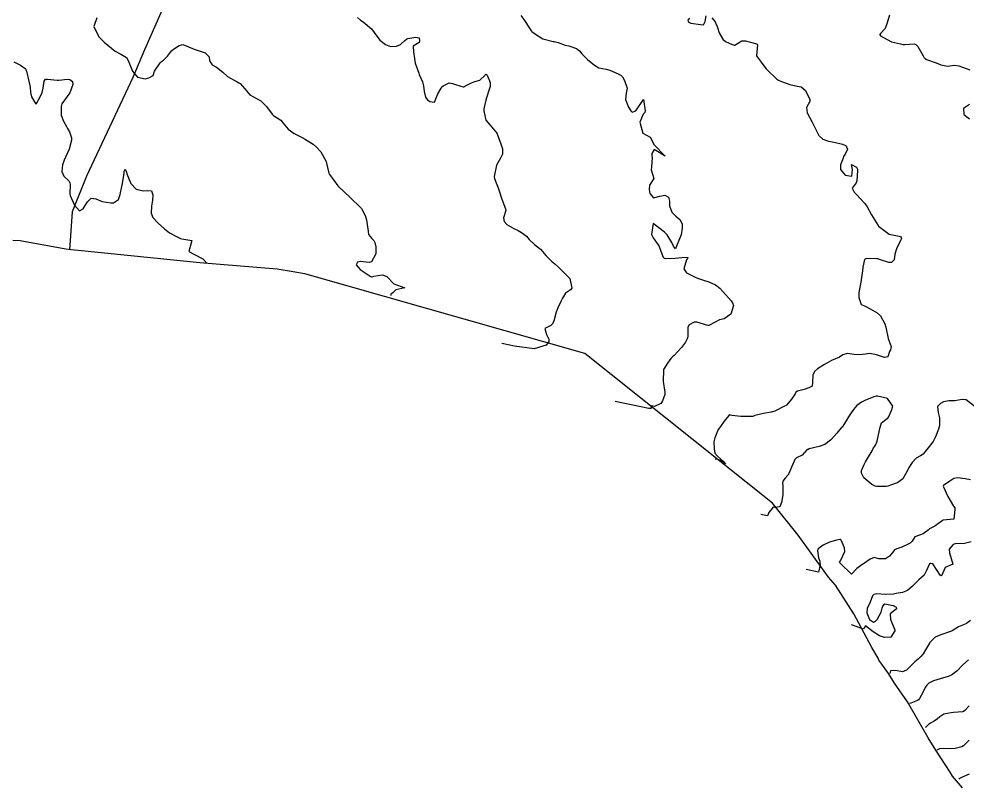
# Model space of a CAD drawing. Header units: metres. Extents: x 292545 to 299085, y 7450245 to 7463078.
# Drawn here: x 294840.7 to 295009.3, y 7462424.3 to 7462560.6 of the extents above; entities that cross this region are included whole.
import ezdxf

# ---------------------------------------------------------------- set-up
doc = ezdxf.new("R2010")
doc.units = ezdxf.units.M
for name, color, linetype in [('Area', 45, 'Continuous'), ('Curvas de Nivel 1m', 11, 'Continuous'), ('Curvas de Nivel 5m', 15, 'Continuous'), ('Hidrografia', 140, 'Continuous')]:
    doc.layers.add(name, color=color, linetype=linetype)

msp = doc.modelspace()

# ---------------------------------------------------------------- linework, layer by layer
at = {"layer": 'Area'}
msp.add_polyline3d([(295008.43, 7462423.87, 687.79), (295006.7, 7462425.95, 690.91), (295006.23, 7462426.65, 690.18), (295003.71, 7462430.57, 691.43), (295002.36, 7462432.75, 688.74), (294998.68, 7462439.16, 686.94), (294996.34, 7462442.49, 684.48), (294995.29, 7462444.2, 686.25), (294994.08, 7462445.84, 689.37), (294993.57, 7462446.56, 689.28), (294993.46, 7462446.94, 689.24), (294992.32, 7462448.8, 689.99), (294990.47, 7462452.24, 688.14), (294989.12, 7462454.81, 684.74), (294985.88, 7462459.9, 686.02), (294984.64, 7462461.34, 686.11), (294979.23, 7462468.83, 686.31), (294974.64, 7462474.5, 686.9), (294941.31, 7462501.15, 689.75), (294891.52, 7462515.32, 691.39), (294888.36, 7462515.83, 691.48), (294886.61, 7462516.13, 691.64), (294872.85, 7462517.24, 691.93), (294851.21, 7462519.48, 692.25), (294849.89, 7462519.58, 692.26), (294848.99, 7462519.71, 692.22), (294840.88, 7462521.2, 692.76), (294839.58, 7462521.25, 692.95)], dxfattribs=at)
at = {"layer": 'Curvas de Nivel 1m', "flags": 128}
for points, elevation in [([(294854.51, 7462560.83), (294854.04, 7462559.46), (294854.02, 7462559.3), (294854.89, 7462557.45), (294855.83, 7462556.53), (294857.15, 7462555.43), (294857.81, 7462554.92), (294858.79, 7462554.39), (294859.8, 7462553.77), (294860.05, 7462553.39), (294860.19, 7462552.98), (294860.85, 7462551.38), (294861.76, 7462550.3), (294863.14, 7462549.97), (294863.75, 7462550.15), (294864.52, 7462550.58), (294864.79, 7462551.33), (294865.79, 7462552.84), (294866.05, 7462553.06), (294866.38, 7462553.31), (294867.1, 7462554.01), (294867.81, 7462554.95), (294868.16, 7462555.29), (294869.17, 7462555.93), (294869.83, 7462556.09), (294871.81, 7462555.25), (294873.81, 7462554.65), (294874.5, 7462553.92), (294874.58, 7462553.22), (294875.04, 7462552.46), (294875.78, 7462552.06), (294876.92, 7462551.19), (294877.76, 7462550.42), (294879.47, 7462549.44), (294879.75, 7462549.31), (294879.99, 7462549.16), (294880.82, 7462548.23), (294881.72, 7462547.13), (294883.71, 7462546.11), (294884.7, 7462545.1), (294885.68, 7462543.69), (294885.99, 7462543.4), (294886.57, 7462543.08), (294887.25, 7462542.65), (294887.66, 7462542.11), (294888.54, 7462541.05), (294889.64, 7462540.28), (294891.25, 7462539.41), (294891.63, 7462539.2), (294891.95, 7462539.02), (294892.99, 7462538.37), (294893.61, 7462537.86), (294894.33, 7462536.98), (294895.29, 7462535.26), (294895.39, 7462534.97), (294895.57, 7462534.23), (294895.78, 7462533.19), (294895.9, 7462532.96), (294896.63, 7462532.04), (294897.38, 7462530.94), (294897.53, 7462530.77), (294899.5, 7462528.92), (294901.48, 7462527.03), (294901.55, 7462526.97), (294901.61, 7462526.9), (294902.26, 7462525.67), (294902.45, 7462524.89), (294902.68, 7462523.65), (294902.75, 7462522.88), (294902.84, 7462522.29), (294903.42, 7462521.6), (294903.79, 7462521.24), (294903.98, 7462520.87), (294904.16, 7462520.11), (294904.11, 7462518.87), (294903.37, 7462517.46), (294902.95, 7462517.3), (294901.37, 7462517.47), (294900.89, 7462517.38), (294900.65, 7462516.91), (294901.35, 7462516.09), (294903.12, 7462514.88), (294903.34, 7462514.76), (294903.47, 7462514.75), (294903.78, 7462514.87), (294905.35, 7462515.15), (294906.07, 7462514.84), (294907.32, 7462513.5), (294909.31, 7462512.8), (294907.68, 7462512.45), (294907.14, 7462511.91), (294906.83, 7462511.66), (294906.8, 7462511.46)], 691), ([(294929.89, 7462561.25), (294930.48, 7462560.55), (294931.56, 7462558.85), (294931.75, 7462558.54), (294931.86, 7462558.43), (294932.35, 7462558.04), (294933.84, 7462557.13), (294935.67, 7462556.66), (294935.84, 7462556.65), (294936.53, 7462556.48), (294937.83, 7462555.98), (294938.43, 7462555.86), (294939.82, 7462555.38), (294940.33, 7462554.95), (294940.78, 7462554.44), (294941.8, 7462553.41), (294942.99, 7462552.41), (294943.78, 7462551.97), (294945.09, 7462551.7), (294945.77, 7462551.55), (294947.24, 7462550.89), (294947.77, 7462550.57), (294947.98, 7462550.35), (294948.38, 7462549.72), (294948.8, 7462548.34), (294948.64, 7462547.43), (294948.52, 7462546.34), (294949.08, 7462544.96), (294949.45, 7462544.33), (294949.69, 7462544.08), (294950.39, 7462544.32), (294951.71, 7462546.3), (294952, 7462544.3), (294951.97, 7462544.01), (294951.69, 7462543.69), (294951.1, 7462542.31), (294951.64, 7462540.3), (294952.93, 7462539.59), (294953.62, 7462538.28), (294955.59, 7462536.26), (294953.61, 7462537.45), (294953.2, 7462536.69), (294953.23, 7462536.29), (294953.28, 7462535.97), (294953.15, 7462534.29), (294953.1, 7462533.82), (294953.55, 7462532.28), (294952.77, 7462531.06), (294952.72, 7462530.29), (294952.85, 7462529.62), (294953.51, 7462528.84), (294954.65, 7462529.13), (294955.51, 7462529.3), (294956.2, 7462528.94), (294956.35, 7462528.25), (294956.33, 7462527.42), (294956.75, 7462526.25), (294957.47, 7462525.55), (294958.2, 7462524.97), (294958.59, 7462524.22), (294958.62, 7462523.4), (294958.42, 7462522.23), (294958.13, 7462521.53), (294957.6, 7462520.24), (294957.4, 7462519.74), (294957.04, 7462520.24), (294956.76, 7462520.9), (294955.91, 7462522.26), (294955.44, 7462522.72), (294953.45, 7462524.28), (294953.18, 7462522.28), (294953.42, 7462521.7), (294954.43, 7462520.27), (294955.11, 7462518.54), (294955.22, 7462518.26), (294955.38, 7462518.1), (294955.61, 7462518.03), (294957.38, 7462518.07), (294958.54, 7462518.22), (294959.38, 7462518.27), (294959.59, 7462518.21), (294959.57, 7462518.02), (294959.38, 7462517.78), (294958.9, 7462516.22), (294959.35, 7462515.46), (294960.79, 7462514.75), (294961.34, 7462514.56), (294962.4, 7462514.18), (294963.33, 7462513.86), (294964.53, 7462513.36), (294965.32, 7462512.74), (294965.85, 7462512.13), (294967.29, 7462510.47), (294967.55, 7462510.12), (294967.74, 7462509.66), (294967.26, 7462508.12), (294966.1, 7462507.28), (294965.25, 7462507.11), (294963.45, 7462506.17), (294963.32, 7462506.09), (294963.24, 7462506.08), (294962.91, 7462506.17), (294961.25, 7462506.68), (294960.75, 7462506.69), (294959.86, 7462506.2), (294959.64, 7462505.8), (294959.63, 7462504.21), (294959.58, 7462503.83), (294959.2, 7462503.13), (294958.51, 7462502.22), (294957.18, 7462500.8), (294956.88, 7462500.54), (294956.58, 7462500.25), (294955.98, 7462499.43), (294955.3, 7462498.26), (294955.28, 7462498.12), (294955.24, 7462496.26), (294955.25, 7462496.13), (294955.54, 7462494.26), (294955.52, 7462493.83), (294955.08, 7462492.7), (294954.91, 7462492.43), (294954.8, 7462492.26), (294953.68, 7462491.67), (294953.13, 7462491.83), (294953.1, 7462491.6), (294953.18, 7462491.38), (294952.98, 7462491.32), (294952.68, 7462491.36), (294946.67, 7462492.56)], 689), ([(294959.89, 7462560.77), (294959.63, 7462560.46), (294959.68, 7462560.21), (294959.88, 7462560.02), (294960.16, 7462559.92), (294961.87, 7462559.65), (294962.42, 7462559.63), (294962.68, 7462560.17), (294962.87, 7462561.19)], 688), ([(294963.89, 7462560.85), (294964.49, 7462560.15), (294964.89, 7462559.13), (294965.19, 7462558.15), (294965.84, 7462557.04), (294966.33, 7462556.62), (294967.5, 7462556.12), (294967.75, 7462556.03), (294967.83, 7462556), (294967.97, 7462555.97), (294968.14, 7462556.11), (294969.2, 7462556.74), (294969.84, 7462556.74), (294971.63, 7462556.27), (294971.83, 7462556.21), (294971.93, 7462556.17), (294972.03, 7462556.07), (294971.81, 7462554.07), (294973.29, 7462552.05), (294973.52, 7462551.79), (294973.78, 7462551.54), (294975.36, 7462550.02), (294975.76, 7462549.73), (294976.26, 7462549.51), (294977.75, 7462548.96), (294979.06, 7462548.67), (294979.74, 7462548.57), (294980.46, 7462547.96), (294981.32, 7462546.35), (294981.28, 7462545.95), (294980.74, 7462544.92), (294980.81, 7462543.96), (294981.67, 7462542.38), (294981.92, 7462541.95), (294982.12, 7462541.48), (294982.92, 7462539.94), (294983.64, 7462539.25), (294984.65, 7462538.93), (294985.63, 7462538.7), (294987.14, 7462538.37), (294987.63, 7462538.12), (294987.84, 7462537.88), (294987.99, 7462537.5), (294987.6, 7462536.61), (294987.3, 7462536.18), (294987.23, 7462535.88), (294986.78, 7462534.68), (294986.76, 7462533.89), (294987.56, 7462532.83), (294988.75, 7462532.67), (294988.91, 7462533.87), (294988.72, 7462534.73), (294989.58, 7462534.3), (294989.75, 7462534.03), (294989.77, 7462533.86), (294989.76, 7462533.67), (294989.65, 7462531.86), (294989.54, 7462531.47), (294988.84, 7462530.56), (294989.19, 7462529.86), (294989.52, 7462529.46), (294990.31, 7462528.64), (294991.06, 7462527.84), (294991.49, 7462527.2), (294992.25, 7462525.82), (294993.45, 7462523.92), (294993.54, 7462523.81), (294995.43, 7462522.33), (294997.2, 7462521.99), (294997.43, 7462521.93), (294997.57, 7462521.76), (294997.58, 7462521.6), (294997.42, 7462521.26), (294996.72, 7462519.77), (294996.44, 7462518.82), (294996.28, 7462517.78), (294995.85, 7462517.3), (294995.38, 7462517.32), (294993.89, 7462517.8), (294993.38, 7462517.95), (294993.21, 7462517.98), (294991.38, 7462518.02), (294991.03, 7462517.84), (294990.74, 7462516.46), (294990.69, 7462515.84), (294990.58, 7462515.08), (294990.37, 7462513.84), (294990.11, 7462512.64), (294990.01, 7462511.85), (294990.04, 7462511.12), (294990.46, 7462509.84), (294991.02, 7462509.58), (294991.28, 7462509.47), (294992.02, 7462509.08), (294993.27, 7462508.39), (294993.88, 7462507.8), (294994.63, 7462506.42), (294994.83, 7462505.79), (294995.21, 7462503.79), (294995.78, 7462502.36), (294995.62, 7462501.78), (294995.5, 7462501.48), (294995.17, 7462500.51), (294994.57, 7462500.39), (294993.18, 7462500.91), (294991.91, 7462501.1), (294991.18, 7462501.02), (294990.12, 7462500.91), (294989.18, 7462500.94), (294987.94, 7462501.11), (294987.18, 7462500.91), (294986.57, 7462500.49), (294985.16, 7462499.91), (294983.92, 7462499.16), (294983.15, 7462498.69), (294982.67, 7462498.42), (294982.16, 7462497.94), (294981.83, 7462497.25), (294981.77, 7462495.94), (294981.72, 7462495.34), (294981.11, 7462495.01), (294980.32, 7462494.74), (294979.1, 7462494.4), (294978.84, 7462494.24), (294978.67, 7462493.98), (294978.05, 7462493.02), (294977.21, 7462492), (294977.15, 7462491.92), (294977.07, 7462491.87), (294976.83, 7462491.76), (294975.06, 7462490.88), (294974.43, 7462490.67), (294973.06, 7462490.45), (294971.5, 7462490.07), (294971.19, 7462489.93), (294971.05, 7462489.89), (294969.26, 7462489.89), (294969.05, 7462489.9), (294967.45, 7462490.12), (294967.12, 7462490.18), (294967.05, 7462490.2), (294966.98, 7462490.2), (294966.9, 7462490.12), (294966.07, 7462489.1), (294965.4, 7462488.14), (294965.24, 7462487.92), (294965.02, 7462487.58), (294964.39, 7462486.15), (294964.26, 7462485.41), (294964.31, 7462484.16), (294964.44, 7462483.42), (294964.91, 7462482.85), (294965.93, 7462481.9), (294966.29, 7462481.46), (294965.37, 7462482.07), (294964.75, 7462482.36), (294964.71, 7462482.27), (294964.51, 7462482.3)], 688), ([(294995.45, 7462561.34), (294995.01, 7462559.79), (294994.7, 7462558.97), (294993.86, 7462558.05), (294993.76, 7462557.91), (294993.75, 7462557.81), (294993.85, 7462557.67), (294995.05, 7462556.99), (294995.84, 7462556.58), (294997.4, 7462556.2), (294997.84, 7462556.13), (294998.2, 7462556.12), (294999.84, 7462556.2), (295000.18, 7462556.08), (295000.5, 7462555.73), (295001.43, 7462554.1), (295001.65, 7462553.71), (295001.75, 7462553.66), (295001.8, 7462553.63), (295002.04, 7462553.46), (295003.79, 7462552.83), (295004.58, 7462552.46), (295005.79, 7462552.27), (295007.02, 7462552.42), (295007.79, 7462552.31), (295009.78, 7462551.62)], 687), ([(294839.79, 7462553), (294840.96, 7462552.44), (294841.78, 7462551.86), (294841.88, 7462551.71), (294841.93, 7462551.61), (294842.01, 7462551.36), (294842.44, 7462549.6), (294842.65, 7462548.51), (294842.75, 7462547.59), (294842.93, 7462546.81), (294843.62, 7462545.58), (294843.7, 7462545.51), (294843.76, 7462545.52), (294843.8, 7462545.58), (294844.48, 7462546.8), (294844.8, 7462547.57), (294844.96, 7462548.34), (294845.17, 7462549.57), (294845.4, 7462549.91), (294845.75, 7462549.95), (294847.5, 7462549.78), (294847.75, 7462549.78), (294849.34, 7462549.92), (294849.75, 7462549.85), (294850.2, 7462549.51), (294850.26, 7462548.98), (294849.72, 7462547.51), (294848.33, 7462545.53), (294848.16, 7462545.07), (294848.18, 7462543.53), (294848.6, 7462542.47), (294849.13, 7462541.52), (294849.29, 7462541.15), (294849.64, 7462540.56), (294850.02, 7462539.51), (294850.04, 7462539.1), (294849.6, 7462537.51), (294848.71, 7462535.52), (294848.42, 7462534.67), (294848.28, 7462533.53), (294848.67, 7462532.65), (294849.54, 7462531.82), (294849.75, 7462531.51), (294849.79, 7462531.25), (294849.73, 7462529.51), (294849.79, 7462529.23), (294850.56, 7462527.5), (294851.47, 7462526.53), (294852.12, 7462526.84), (294852.48, 7462527.48), (294852.84, 7462528.13), (294853.5, 7462528.75), (294854.32, 7462528.64), (294855.49, 7462528.16), (294856.99, 7462527.92), (294857.49, 7462527.95), (294858.39, 7462528.52), (294858.65, 7462529.4), (294858.96, 7462530.83), (294859.11, 7462531.4), (294859.36, 7462533.2), (294859.36, 7462533.39), (294859.38, 7462533.57), (294859.56, 7462533.94), (294859.78, 7462533.39), (294859.85, 7462533.08), (294860.56, 7462531.38), (294861.52, 7462530.38), (294862.79, 7462530.09), (294863.52, 7462530.15), (294864.23, 7462530.05), (294864.51, 7462529.34), (294864.43, 7462528.41), (294864.25, 7462527.34), (294864.2, 7462526.07), (294864.49, 7462525.33), (294865.45, 7462524.31), (294866.57, 7462523.31), (294867.43, 7462522.58), (294868.84, 7462521.87), (294869.42, 7462521.57), (294869.63, 7462521.5), (294871.41, 7462521.25), (294870.89, 7462519.26), (294871.88, 7462518.75), (294873.37, 7462517.98), (294874.11, 7462517.22)], 692), ([(295009.71, 7462545.41), (295008.62, 7462544.71), (295008.7, 7462543.63), (295009.68, 7462542.87)], 687), ([(295010.78, 7462491.6), (295009.09, 7462492.89), (295008.39, 7462492.93), (295007.08, 7462492.69), (295006.05, 7462492.7), (295005.08, 7462492.55), (295004.53, 7462492.23), (295004.02, 7462491.68), (295004.12, 7462490.62), (295004.37, 7462489.68), (295004.37, 7462488.34), (295004.19, 7462487.68), (295003.64, 7462486.32), (295003.37, 7462485.69), (295003.23, 7462485.47), (295003, 7462485.19), (295002.32, 7462484.37), (295001.8, 7462483.71), (295001.44, 7462483.24), (295000.97, 7462482.93), (295000.2, 7462482.49), (294999.53, 7462481.73), (294999.28, 7462481.4), (294998.94, 7462480.93), (294998.39, 7462479.75), (294997.87, 7462478.81), (294996.91, 7462478.11), (294996.65, 7462478.03), (294995.85, 7462477.78), (294995.16, 7462477.53), (294994.9, 7462477.48), (294993.22, 7462477.49), (294992.9, 7462477.55), (294992.71, 7462477.63), (294992.33, 7462477.82), (294990.92, 7462479.02), (294990.51, 7462479.84), (294990.49, 7462480.29), (294990.95, 7462481.39), (294991.19, 7462481.84), (294991.55, 7462482.42), (294992.38, 7462483.82), (294992.59, 7462484.2), (294992.99, 7462484.83), (294993.27, 7462485.54), (294993.33, 7462485.81), (294993.65, 7462487.17), (294993.76, 7462487.8), (294994.04, 7462488.8), (294995.05, 7462489.55), (294995.19, 7462489.65), (294995.29, 7462489.79), (294995.85, 7462491), (294996.06, 7462491.78), (294995.09, 7462493.11), (294993.34, 7462493.56), (294993.09, 7462493.53), (294992.69, 7462493.42), (294991.08, 7462492.76), (294990.48, 7462492.44), (294989.69, 7462491.85), (294989.39, 7462491.54), (294989.07, 7462491.15), (294988.51, 7462490.41), (294988.19, 7462489.87), (294987.78, 7462489.14), (294987.03, 7462488.05), (294986.95, 7462487.95), (294986.89, 7462487.88), (294986.1, 7462486.98), (294985.16, 7462485.91), (294985.09, 7462485.82), (294985, 7462485.72), (294983.95, 7462484.95), (294982.98, 7462484.57), (294981.17, 7462484.14), (294980.98, 7462484.07), (294980.9, 7462484.04), (294980.78, 7462483.96), (294979.92, 7462483.02), (294978.96, 7462482.58), (294978.66, 7462482.28), (294978.5, 7462481.98), (294978.02, 7462480.91), (294977.68, 7462479.99), (294977.42, 7462479.5), (294976.92, 7462478.92), (294976.51, 7462478.41), (294976.45, 7462478.01), (294976.5, 7462477.61), (294976.53, 7462476.01), (294976.26, 7462474.61), (294975.95, 7462473.82), (294975.16, 7462473.71), (294974.79, 7462473.8), (294974.04, 7462472.85), (294973.78, 7462472.25), (294972.58, 7462472.49)], 687), ([(295009.88, 7462478.65), (295008.92, 7462478.83), (295007.55, 7462479.02), (295006.92, 7462478.88), (295006.18, 7462478.4), (295005.06, 7462477.67), (295005.03, 7462477.54), (295005.87, 7462475.66), (295006.86, 7462473.97), (295007.06, 7462473.65), (295007.1, 7462473.4), (295006.89, 7462471.65), (295006.85, 7462471.63), (295006.83, 7462471.63), (295005.04, 7462471.46), (295004.83, 7462471.38), (295003.51, 7462470.38), (295002.82, 7462470.03), (295002.58, 7462469.93), (295002.36, 7462469.7), (295001.47, 7462469.05), (295000.8, 7462468.78), (295000, 7462468.53), (294999.48, 7462467.73), (294999.14, 7462467.38), (294998.78, 7462467.18), (294997.68, 7462466.66), (294996.77, 7462466.35), (294996.36, 7462466.18), (294996.04, 7462465.78), (294995.47, 7462465.07), (294994.75, 7462464.6), (294993.55, 7462464.61), (294992.75, 7462464.81), (294992.05, 7462464.53), (294991.02, 7462463.84), (294990.85, 7462463.73), (294990.74, 7462463.67), (294989.69, 7462462.89), (294988.71, 7462461.86), (294986.74, 7462463.79), (294986.65, 7462463.89), (294986.61, 7462464.02), (294986.75, 7462464.21), (294987.51, 7462465.88), (294987.45, 7462466.56), (294986.86, 7462467.89), (294986.78, 7462468.02), (294986.63, 7462468.05), (294986.07, 7462467.9), (294985.05, 7462467.64), (294984.79, 7462467.55), (294983.7, 7462467), (294982.77, 7462466.35), (294982.65, 7462466.04), (294982.84, 7462464.8), (294983.06, 7462464.18), (294983.1, 7462463.97), (294983.14, 7462463.52), (294982.86, 7462462.24), (294980.65, 7462462.67)], 686), ([(295009.9, 7462453.61), (295009.17, 7462453.07), (295008.61, 7462452.87), (295007.75, 7462452.5), (295006.59, 7462451.78), (295006.51, 7462451.73), (295006.31, 7462451.65), (295004.59, 7462451.07), (295003.62, 7462450.65), (295002.64, 7462449.7), (295002.61, 7462449.66), (295002.57, 7462449.6), (295001.88, 7462448.39), (295001.43, 7462447.71), (295001.04, 7462447.22), (295000.54, 7462446.75), (294999.98, 7462446.28), (294999.42, 7462445.74), (294998.51, 7462444.77), (294997.76, 7462444.51), (294996.51, 7462444.71), (294995.63, 7462444.66), (294995.55, 7462444.21)], 684), ([(295009.53, 7462446.62), (295008.52, 7462445.76), (295008.45, 7462445.7), (295008.38, 7462445.63), (295007.51, 7462444.64), (295006.51, 7462443.91), (295005.93, 7462443.66), (295004.5, 7462443.24), (295003.28, 7462442.91), (295002.49, 7462442.5), (295002.09, 7462442.11), (295001.83, 7462441.71), (295001.39, 7462440.79), (295000.79, 7462439.72), (295000.65, 7462439.52), (295000.45, 7462439.38), (294999.27, 7462438.91), (294999.03, 7462438.86)], 683), ([(295009.64, 7462438.42), (295008.86, 7462437.63), (295008.61, 7462437.45), (295008.43, 7462437.36), (295006.83, 7462437.24), (295006.43, 7462437.21), (295005.16, 7462436.93), (295004.42, 7462436.49), (295004, 7462436.1), (295003.4, 7462435.69), (295002.75, 7462435.35), (295002.4, 7462435.1), (295001.92, 7462434.65), (295001.8, 7462434.59)], 682), ([(295009.65, 7462432.34), (295008.9, 7462431.62), (295008.65, 7462431.33), (295008.36, 7462431.14), (295007.13, 7462430.86), (295006.35, 7462430.81), (295005.16, 7462430.86), (295004.35, 7462430.79), (295003.91, 7462430.56)], 681)]:
    msp.add_lwpolyline(points, dxfattribs=dict(at, elevation=elevation))
at = {"layer": 'Curvas de Nivel 5m', "flags": 128}
for points, elevation in [([(294900.9, 7462560.9), (294901.4, 7462560.42), (294901.88, 7462560.13), (294903.38, 7462558.87), (294903.85, 7462558.24), (294904.84, 7462556.86), (294905.83, 7462556.1), (294906.76, 7462555.77), (294907.82, 7462555.79), (294908.51, 7462556.13), (294909.32, 7462556.81), (294909.6, 7462557.04), (294909.84, 7462557.15), (294911.22, 7462557.41), (294911.84, 7462557.28), (294911.92, 7462556.78), (294911.83, 7462556.46), (294910.79, 7462555.82), (294910.85, 7462554.79), (294911, 7462553.59), (294911.13, 7462552.79), (294911.77, 7462551.03), (294911.87, 7462550.78), (294912.46, 7462549.48), (294912.63, 7462548.77), (294912.71, 7462547.74), (294912.97, 7462546.76), (294913.28, 7462546.32), (294913.71, 7462545.97), (294914.59, 7462545.87), (294914.95, 7462546.74), (294915.14, 7462547.33), (294915.74, 7462548.36), (294915.9, 7462548.57), (294916.09, 7462548.73), (294917.19, 7462549.27), (294917.75, 7462549.19), (294918.1, 7462549.06), (294919.27, 7462548.69), (294919.64, 7462548.58), (294919.74, 7462548.57), (294919.82, 7462548.6), (294919.98, 7462548.68), (294921.12, 7462549.3), (294921.75, 7462549.52), (294922.64, 7462549.77), (294923.6, 7462550.64), (294923.66, 7462550.74), (294923.77, 7462550.83), (294923.96, 7462550.64), (294924.47, 7462549.35), (294924.44, 7462548.63), (294924.3, 7462548.07), (294923.83, 7462546.64), (294923.71, 7462546.21), (294923.35, 7462544.64), (294923.34, 7462544.29), (294923.67, 7462542.64), (294925.43, 7462540.61), (294925.53, 7462540.5), (294925.64, 7462540.31), (294926.29, 7462538.6), (294926.67, 7462537.54), (294926.68, 7462536.6), (294926.31, 7462535.89), (294925.57, 7462534.61), (294925.2, 7462532.62), (294925.23, 7462532.29), (294925.54, 7462531.47), (294925.91, 7462530.61), (294926.07, 7462530.05), (294926.52, 7462528.6), (294927.22, 7462526.86), (294927.25, 7462526.59), (294926.81, 7462525.24), (294926.96, 7462524.59), (294927.45, 7462524.05), (294928.68, 7462523.34), (294929.44, 7462523.03), (294929.73, 7462522.86), (294930.19, 7462522.56), (294930.9, 7462522.02), (294931.42, 7462521.41), (294932.35, 7462520.53), (294933.4, 7462519.67), (294934.44, 7462518.51), (294935.37, 7462517.54), (294935.97, 7462517.09), (294936.62, 7462516.48), (294937.35, 7462515.79), (294938.61, 7462514.46), (294939.01, 7462512.76), (294938.75, 7462512.46), (294937.88, 7462511.89), (294937.3, 7462510.98), (294937.08, 7462510.47), (294936.5, 7462509.26), (294936.22, 7462508.49), (294935.85, 7462507.09), (294935.62, 7462506.49), (294935.24, 7462506.09), (294934.16, 7462505.58), (294934.47, 7462504.51), (294934.89, 7462503.66), (294934.89, 7462503.27), (294934.44, 7462502.62), (294932.31, 7462501.97), (294928.79, 7462502.45), (294926.54, 7462502.93)], 690), ([(295009.99, 7462467.61), (295008.78, 7462467.33), (295007.15, 7462467.28), (295006.78, 7462467.17), (295006.11, 7462466.32), (295006.13, 7462465.66), (295006.74, 7462463.65), (295005.35, 7462463.05), (295004.78, 7462461.67), (295004.75, 7462461.63), (295004.71, 7462461.61), (295004.64, 7462461.6), (295004.51, 7462461.67), (295003.92, 7462462.49), (295003.15, 7462463.69), (295002.81, 7462463.76), (295002.74, 7462463.75), (295002.7, 7462463.74), (295002.61, 7462463.7), (295002, 7462462.43), (295001.65, 7462461.71), (295001.18, 7462461.25), (295000.7, 7462460.86), (294999.54, 7462459.74), (294998.69, 7462458.98), (294997.81, 7462458.63), (294996.68, 7462458.41), (294996.16, 7462458.3), (294994.68, 7462458.22), (294993.24, 7462458.38), (294992.68, 7462458.25), (294992.47, 7462458.02), (294992.39, 7462457.82), (294991.9, 7462456.58), (294991.53, 7462455.83), (294991.46, 7462455.01), (294991.9, 7462453.83), (294992.62, 7462453.32), (294992.96, 7462453.48), (294993.25, 7462453.81), (294993.97, 7462455.13), (294994.17, 7462455.8), (294994.26, 7462456.19), (294994.65, 7462456.56), (294996.15, 7462456.27), (294996.65, 7462455.99), (294996.73, 7462455.77), (294996.71, 7462455.7), (294996.64, 7462455.62), (294995.59, 7462454.83), (294995.67, 7462453.78), (294996.42, 7462451.95), (294996.43, 7462451.77), (294995.68, 7462450.68), (294994.58, 7462450.61), (294993.69, 7462450.91), (294992.59, 7462451.63), (294991.19, 7462452.67), (294990.95, 7462452.32), (294990.83, 7462452.11), (294988.71, 7462452.86)], 685), ([(295009.64, 7462426.27), (295008.29, 7462425.69), (295008.25, 7462425.67), (295007.89, 7462425.49), (295007.78, 7462425.39)], 680)]:
    msp.add_lwpolyline(points, dxfattribs=dict(at, elevation=elevation))
at = {"layer": 'Hidrografia', "elevation": 682.88}
msp.add_lwpolyline([(294868.84, 7462568.37), (294863.01, 7462555.18), (294860.95, 7462550.21), (294852.71, 7462532.68), (294850.13, 7462526.34), (294849.66, 7462519.6)], dxfattribs=at)

doc.saveas('drawing.dxf')
